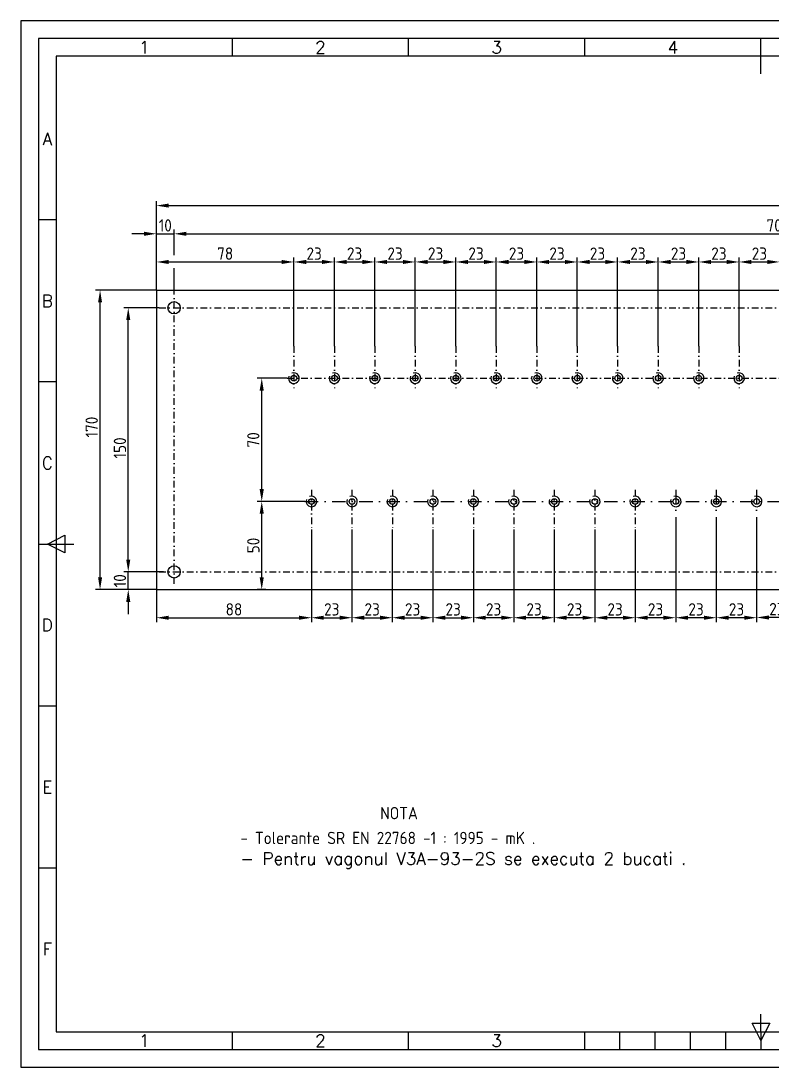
# Model space of a CAD drawing. Header units: millimetres. Extents: x 41 to 881, y 14 to 311.
# Drawn here: x 460.8 to 674, y 13.6 to 310.6 of the extents above; entities that cross this region are included whole.
import ezdxf
from ezdxf.enums import TextEntityAlignment as Align

# ---------------------------------------------------------------- set-up
doc = ezdxf.new("R2010")
doc.units = ezdxf.units.MM
doc.linetypes.add('DASHDOT', pattern=[25.4, 12.7, -6.35, 0, -6.35])
doc.linetypes.add('DASHDOT2', pattern=[12.7, 6.35, -3.175, 0, -3.175])
doc.layers.add('COTE', color=1, linetype='DASHDOT2')
doc.layers.add('LIN_SUB', color=7, linetype='Continuous')
doc.styles.add('ISO', font='SIMPLEX.shx')
doc.styles.add('ISOCP', font='SIMPLEX.SHX')
doc.styles.add('ISOCPR', font='isocp.shx')
doc.dimstyles.new('ISO-25', dxfattribs={"dimtxt": 2.5, "dimasz": 2.5, "dimexe": 1.25, "dimexo": 0.625, "dimtad": 1, "dimtxsty": 'Standard', "dimcen": 2.5, "dimadec": 0, "dimazin": 0, "dimtfac": 1, "dimtmove": 0, "dimatfit": 3, "dimfxl": 1, "dimarcsym": 0})

# ---------------------------------------------------------------- blocks, each defined once
blk = doc.blocks.new('a3')
at = {"color": 70}
for p, q in [((-360, 287), (-360, 292)), ((-310, 287), (-310, 292)), ((-260, 287), (-260, 292)), ((-210, 282), (-210, 292)), ((-410, 240.5), (-415, 240.5)), ((-410, 194.5), (-415, 194.5)), ((-415, 148.5), (-405, 148.5)), ((-412.5, 148.5), (-407.5, 151)), ((-407.5, 146), (-412.5, 148.5)), ((-407.5, 151), (-407.5, 146)), ((-410, 102.5), (-415, 102.5)), ((-410, 56.5), (-415, 56.5)), ((-210, 10), (-210, 15)), ((-212.5, 12.5), (-207.5, 12.5)), ((-210, 7.5), (-212.5, 12.5)), ((-207.5, 12.5), (-210, 7.5)), ((-360, 5), (-360, 10)), ((-310, 5), (-310, 10)), ((-260, 5), (-260, 10)), ((-250, 5), (-250, 10)), ((-240, 5), (-240, 10)), ((-230, 5), (-230, 10)), ((-220, 5), (-220, 10)), ((-210, 10), (-210, 5)), ((-260, 5), (-160, 5))]:
    blk.add_line(p, q, dxfattribs=at)
at = {"color": 240}
for points in [[(0, 297), (-420, 297), (-420, 0), (0, 0)], [(-5, 292), (-415, 292), (-415, 5), (-5, 5)]]:
    blk.add_lwpolyline(points, close=True, dxfattribs=at)
at = {"color": 70}
blk.add_lwpolyline([(-10, 287), (-410, 287), (-410, 10), (-10, 10)], close=True, dxfattribs=at)
at = {"color": 50}
for s, style, p in [('1', 'ISOCP', (-385, 289.5)), ('2', 'ISO', (-335, 289.5)), ('3', 'ISO', (-285, 289.5)), ('4', 'ISO', (-235, 289.5)), ('A', 'ISO', (-412.5, 263.5)), ('B', 'ISO', (-412.5, 217.5)), ('C', 'ISO', (-412.5, 171.5)), ('D', 'ISO', (-412.5, 125.5)), ('E', 'ISO', (-412.5, 79.5)), ('F', 'ISO', (-412.5, 33.5)), ('1', 'ISOCP', (-385, 7.5)), ('2', 'ISO', (-335, 7.5)), ('3', 'ISO', (-285, 7.5))]:
    blk.add_text(s, height=3.5, dxfattribs=dict(at, style=style)).set_placement(p, align=Align.MIDDLE)
blk = doc.blocks.new('*D71')
at = {"layer": 'COTE', "color": 1, "linetype": 'Continuous', "transparency": 16777216}
for p, q in [((543.3, 166.26), (543.3, 139.96)), ((554.79, 166.26), (554.79, 139.96)), ((546.8, 141.21), (551.29, 141.21))]:
    blk.add_line(p, q, dxfattribs=at)
for points in [[(546.8, 141.79), (546.8, 140.63), (543.3, 141.21)], [(551.29, 141.79), (551.29, 140.63), (554.79, 141.21)]]:
    blk.add_solid(points, dxfattribs=at)
at = {"layer": 'Defpoints', "color": 0, "linetype": 'Continuous', "transparency": 16777216}
for p in [(543.3, 166.26), (554.79, 166.26), (554.79, 141.21)]:
    blk.add_point(p, dxfattribs=at)
at = {"layer": 'COTE', "color": 1, "linetype": 'Continuous', "transparency": 16777216, "insert": (549.05, 143.58), "char_height": 3.5, "attachment_point": 5, "style": 'ISOCPR'}
blk.add_mtext('23', dxfattribs=at)
blk = doc.blocks.new('*D72')
at = {"layer": 'COTE', "color": 1, "linetype": 'Continuous', "transparency": 16777216}
for p, q in [((538.3, 218.3), (538.3, 243.46)), ((541.8, 242.21), (546.3, 242.21)), ((549.8, 218.3), (549.8, 243.46))]:
    blk.add_line(p, q, dxfattribs=at)
for points in [[(541.8, 242.79), (541.8, 241.63), (538.3, 242.21)], [(546.3, 242.79), (546.3, 241.63), (549.8, 242.21)]]:
    blk.add_solid(points, dxfattribs=at)
at = {"layer": 'Defpoints', "color": 0, "linetype": 'Continuous', "transparency": 16777216}
for p in [(549.8, 242.21), (538.3, 218.3), (549.8, 218.3)]:
    blk.add_point(p, dxfattribs=at)
at = {"layer": 'COTE', "color": 1, "linetype": 'Continuous', "transparency": 16777216, "insert": (544.05, 244.58), "char_height": 3.5, "attachment_point": 5, "style": 'ISOCPR'}
blk.add_mtext('23', dxfattribs=at)
blk = doc.blocks.new('*D73')
at = {"layer": 'COTE', "color": 1, "linetype": 'Continuous', "transparency": 16777216}
for p, q in [((499.3, 234.21), (499.3, 259.46)), ((859.3, 234.21), (859.3, 259.46)), ((502.8, 258.21), (855.8, 258.21))]:
    blk.add_line(p, q, dxfattribs=at)
for points in [[(502.8, 258.79), (502.8, 257.63), (499.3, 258.21)], [(855.8, 258.79), (855.8, 257.63), (859.3, 258.21)]]:
    blk.add_solid(points, dxfattribs=at)
at = {"layer": 'Defpoints', "color": 0, "linetype": 'Continuous', "transparency": 16777216}
for p in [(859.3, 258.21), (499.3, 234.21), (859.3, 234.21)]:
    blk.add_point(p, dxfattribs=at)
at = {"layer": 'COTE', "color": 1, "linetype": 'Continuous', "transparency": 16777216, "insert": (683.2, 260.58), "char_height": 3.5, "attachment_point": 5, "style": 'ISOCPR'}
blk.add_mtext('720', dxfattribs=at)
blk = doc.blocks.new('*D74')
at = {"layer": 'COTE', "color": 1, "linetype": 'Continuous', "transparency": 16777216}
for p, q in [((504.32, 244.12), (504.32, 251.46)), ((507.82, 250.21), (850.8, 250.21)), ((854.3, 233.23), (854.3, 251.46))]:
    blk.add_line(p, q, dxfattribs=at)
for points in [[(507.82, 250.79), (507.82, 249.63), (504.32, 250.21)], [(850.8, 250.79), (850.8, 249.63), (854.3, 250.21)]]:
    blk.add_solid(points, dxfattribs=at)
at = {"layer": 'Defpoints', "color": 0, "linetype": 'Continuous', "transparency": 16777216}
for p in [(854.3, 250.21), (504.32, 244.12), (854.3, 233.23)]:
    blk.add_point(p, dxfattribs=at)
at = {"layer": 'COTE', "color": 1, "linetype": 'Continuous', "transparency": 16777216, "insert": (675.66, 252.58), "char_height": 3.5, "attachment_point": 5, "style": 'ISOCPR'}
blk.add_mtext('700', dxfattribs=at)
blk = doc.blocks.new('*D75')
at = {"layer": 'COTE', "color": 1, "linetype": 'Continuous', "transparency": 16777216}
for p, q in [((536.44, 209.21), (527.93, 209.21)), ((529.18, 177.71), (529.18, 205.71)), ((541.42, 174.21), (527.93, 174.21))]:
    blk.add_line(p, q, dxfattribs=at)
for points in [[(528.59, 205.71), (529.76, 205.71), (529.18, 209.21)], [(528.59, 177.71), (529.76, 177.71), (529.18, 174.21)]]:
    blk.add_solid(points, dxfattribs=at)
at = {"layer": 'Defpoints', "color": 0, "linetype": 'Continuous', "transparency": 16777216}
for p in [(529.18, 209.21), (536.44, 209.21), (541.42, 174.21)]:
    blk.add_point(p, dxfattribs=at)
at = {"layer": 'COTE', "color": 1, "linetype": 'Continuous', "transparency": 16777216, "insert": (526.8, 191.71), "char_height": 3.5, "attachment_point": 5, "rotation": 90, "style": 'ISOCPR'}
blk.add_mtext('70', dxfattribs=at)
blk = doc.blocks.new('*D76')
at = {"layer": 'COTE', "color": 1, "linetype": 'Continuous', "transparency": 16777216}
for p, q in [((499.3, 234.21), (482.05, 234.21)), ((483.3, 152.71), (483.3, 230.71)), ((499.3, 149.21), (482.05, 149.21))]:
    blk.add_line(p, q, dxfattribs=at)
for points in [[(482.72, 230.71), (483.88, 230.71), (483.3, 234.21)], [(482.72, 152.71), (483.88, 152.71), (483.3, 149.21)]]:
    blk.add_solid(points, dxfattribs=at)
at = {"layer": 'Defpoints', "color": 0, "linetype": 'Continuous', "transparency": 16777216}
for p in [(483.3, 234.21), (499.3, 234.21), (499.3, 149.21)]:
    blk.add_point(p, dxfattribs=at)
at = {"layer": 'COTE', "color": 1, "linetype": 'Continuous', "transparency": 16777216, "insert": (480.93, 195.33), "char_height": 3.5, "attachment_point": 5, "rotation": 90, "style": 'ISOCPR'}
blk.add_mtext('170', dxfattribs=at)
blk = doc.blocks.new('*D77')
at = {"layer": 'COTE', "color": 1, "linetype": 'Continuous', "transparency": 16777216}
for p, q in [((500.1, 229.21), (490.05, 229.21)), ((491.3, 157.71), (491.3, 225.71)), ((500.07, 154.21), (490.05, 154.21))]:
    blk.add_line(p, q, dxfattribs=at)
for points in [[(490.72, 225.71), (491.88, 225.71), (491.3, 229.21)], [(490.72, 157.71), (491.88, 157.71), (491.3, 154.21)]]:
    blk.add_solid(points, dxfattribs=at)
at = {"layer": 'Defpoints', "color": 0, "linetype": 'Continuous', "transparency": 16777216}
for p in [(491.3, 229.21), (500.1, 229.21), (500.07, 154.21)]:
    blk.add_point(p, dxfattribs=at)
at = {"layer": 'COTE', "color": 1, "linetype": 'Continuous', "transparency": 16777216, "insert": (488.93, 189.41), "char_height": 3.5, "attachment_point": 5, "rotation": 90, "style": 'ISOCPR'}
blk.add_mtext('150', dxfattribs=at)
blk = doc.blocks.new('*D78')
at = {"layer": 'COTE', "color": 1, "linetype": 'Continuous', "transparency": 16777216}
for p, q in [((491.3, 157.71), (491.3, 161.21)), ((501.32, 154.21), (490.05, 154.21)), ((491.3, 149.21), (491.3, 154.21)), ((499.3, 149.21), (490.05, 149.21)), ((491.3, 145.71), (491.3, 142.21))]:
    blk.add_line(p, q, dxfattribs=at)
for points in [[(490.72, 157.71), (491.88, 157.71), (491.3, 154.21)], [(490.72, 145.71), (491.88, 145.71), (491.3, 149.21)]]:
    blk.add_solid(points, dxfattribs=at)
at = {"layer": 'Defpoints', "color": 0, "linetype": 'Continuous', "transparency": 16777216}
for p in [(491.3, 154.21), (501.32, 154.21), (499.3, 149.21)]:
    blk.add_point(p, dxfattribs=at)
at = {"layer": 'COTE', "color": 1, "linetype": 'Continuous', "transparency": 16777216, "insert": (488.93, 151.71), "char_height": 3.5, "attachment_point": 5, "rotation": 90, "style": 'ISOCPR'}
blk.add_mtext('10', dxfattribs=at)
blk = doc.blocks.new('*D79')
at = {"layer": 'COTE', "color": 1, "linetype": 'Continuous', "transparency": 16777216}
for p, q in [((541.42, 174.21), (527.93, 174.21)), ((529.18, 152.71), (529.18, 170.71)), ((530.35, 149.21), (527.93, 149.21))]:
    blk.add_line(p, q, dxfattribs=at)
for points in [[(528.59, 170.71), (529.76, 170.71), (529.18, 174.21)], [(528.59, 152.71), (529.76, 152.71), (529.18, 149.21)]]:
    blk.add_solid(points, dxfattribs=at)
at = {"layer": 'Defpoints', "color": 0, "linetype": 'Continuous', "transparency": 16777216}
for p in [(529.18, 174.21), (541.42, 174.21), (530.35, 149.21)]:
    blk.add_point(p, dxfattribs=at)
at = {"layer": 'COTE', "color": 1, "linetype": 'Continuous', "transparency": 16777216, "insert": (526.8, 161.71), "char_height": 3.5, "attachment_point": 5, "rotation": 90, "style": 'ISOCPR'}
blk.add_mtext('50', dxfattribs=at)
blk = doc.blocks.new('*D80')
at = {"layer": 'COTE', "color": 1, "linetype": 'Continuous', "transparency": 16777216}
for p, q in [((543.3, 166.26), (543.3, 139.96)), ((499.3, 149.21), (499.3, 139.96)), ((502.8, 141.21), (539.8, 141.21))]:
    blk.add_line(p, q, dxfattribs=at)
for points in [[(502.8, 141.79), (502.8, 140.63), (499.3, 141.21)], [(539.8, 141.79), (539.8, 140.63), (543.3, 141.21)]]:
    blk.add_solid(points, dxfattribs=at)
at = {"layer": 'Defpoints', "color": 0, "linetype": 'Continuous', "transparency": 16777216}
for p in [(543.3, 166.26), (499.3, 149.21), (543.3, 141.21)]:
    blk.add_point(p, dxfattribs=at)
at = {"layer": 'COTE', "color": 1, "linetype": 'Continuous', "transparency": 16777216, "insert": (521.3, 143.58), "char_height": 3.5, "attachment_point": 5, "style": 'ISOCPR'}
blk.add_mtext('88', dxfattribs=at)
blk = doc.blocks.new('*D81')
at = {"layer": 'COTE', "color": 1, "linetype": 'Continuous', "transparency": 16777216}
for p, q in [((495.8, 250.21), (492.3, 250.21)), ((499.3, 234.21), (499.3, 251.46)), ((499.3, 250.21), (504.32, 250.21)), ((504.32, 244.12), (504.32, 251.46)), ((507.82, 250.21), (511.32, 250.21))]:
    blk.add_line(p, q, dxfattribs=at)
for points in [[(495.8, 250.79), (495.8, 249.63), (499.3, 250.21)], [(507.82, 250.79), (507.82, 249.63), (504.32, 250.21)]]:
    blk.add_solid(points, dxfattribs=at)
at = {"layer": 'Defpoints', "color": 0, "linetype": 'Continuous', "transparency": 16777216}
for p in [(504.32, 250.21), (504.32, 244.12), (499.3, 234.21)]:
    blk.add_point(p, dxfattribs=at)
at = {"layer": 'COTE', "color": 1, "linetype": 'Continuous', "transparency": 16777216, "insert": (501.81, 252.58), "char_height": 3.5, "attachment_point": 5, "style": 'ISOCPR'}
blk.add_mtext('10', dxfattribs=at)
blk = doc.blocks.new('*D82')
at = {"layer": 'COTE', "color": 1, "linetype": 'Continuous', "transparency": 16777216}
for p, q in [((499.3, 234.21), (499.3, 243.46)), ((502.8, 242.21), (534.8, 242.21)), ((538.3, 218.3), (538.3, 243.46))]:
    blk.add_line(p, q, dxfattribs=at)
for points in [[(502.8, 242.79), (502.8, 241.63), (499.3, 242.21)], [(534.8, 242.79), (534.8, 241.63), (538.3, 242.21)]]:
    blk.add_solid(points, dxfattribs=at)
at = {"layer": 'Defpoints', "color": 0, "linetype": 'Continuous', "transparency": 16777216}
for p in [(538.3, 242.21), (499.3, 234.21), (538.3, 218.3)]:
    blk.add_point(p, dxfattribs=at)
at = {"layer": 'COTE', "color": 1, "linetype": 'Continuous', "transparency": 16777216, "insert": (518.8, 244.58), "char_height": 3.5, "attachment_point": 5, "style": 'ISOCPR'}
blk.add_mtext('78', dxfattribs=at)
blk = doc.blocks.new('*D85')
at = {"layer": 'COTE', "color": 1, "linetype": 'Continuous', "transparency": 16777216}
for p, q in [((646.67, 166.26), (646.67, 139.96)), ((658.17, 166.26), (658.17, 139.96)), ((654.67, 141.21), (650.17, 141.21))]:
    blk.add_line(p, q, dxfattribs=at)
for points in [[(650.17, 141.79), (650.17, 140.63), (646.67, 141.21)], [(654.67, 141.79), (654.67, 140.63), (658.17, 141.21)]]:
    blk.add_solid(points, dxfattribs=at)
at = {"layer": 'Defpoints', "color": 0, "linetype": 'Continuous', "transparency": 16777216}
for p in [(646.67, 166.26), (658.17, 166.26), (646.67, 141.21)]:
    blk.add_point(p, dxfattribs=at)
at = {"layer": 'COTE', "color": 1, "linetype": 'Continuous', "transparency": 16777216, "insert": (652.42, 143.58), "char_height": 3.5, "attachment_point": 5, "style": 'ISOCPR'}
blk.add_mtext('23', dxfattribs=at)
blk = doc.blocks.new('*D86')
at = {"layer": 'COTE', "color": 1, "linetype": 'Continuous', "transparency": 16777216}
for p, q in [((641.68, 218.3), (641.68, 243.46)), ((645.18, 242.21), (649.69, 242.21)), ((653.19, 218.3), (653.19, 243.46))]:
    blk.add_line(p, q, dxfattribs=at)
for points in [[(645.18, 242.79), (645.18, 241.63), (641.68, 242.21)], [(649.69, 242.79), (649.69, 241.63), (653.19, 242.21)]]:
    blk.add_solid(points, dxfattribs=at)
at = {"layer": 'Defpoints', "color": 0, "linetype": 'Continuous', "transparency": 16777216}
for p in [(653.19, 242.21), (641.68, 218.3), (653.19, 218.3)]:
    blk.add_point(p, dxfattribs=at)
at = {"layer": 'COTE', "color": 1, "linetype": 'Continuous', "transparency": 16777216, "insert": (647.44, 244.58), "char_height": 3.5, "attachment_point": 5, "style": 'ISOCPR'}
blk.add_mtext('23', dxfattribs=at)
blk = doc.blocks.new('*D87')
at = {"layer": 'COTE', "color": 1, "linetype": 'Continuous', "transparency": 16777216}
for p, q in [((589.25, 166.26), (589.25, 139.96)), ((600.7, 166.26), (600.7, 139.96)), ((597.2, 141.21), (592.75, 141.21))]:
    blk.add_line(p, q, dxfattribs=at)
for points in [[(592.75, 141.79), (592.75, 140.63), (589.25, 141.21)], [(597.2, 141.79), (597.2, 140.63), (600.7, 141.21)]]:
    blk.add_solid(points, dxfattribs=at)
at = {"layer": 'Defpoints', "color": 0, "linetype": 'Continuous', "transparency": 16777216}
for p in [(589.25, 166.26), (600.7, 166.26), (589.25, 141.21)]:
    blk.add_point(p, dxfattribs=at)
at = {"layer": 'COTE', "color": 1, "linetype": 'Continuous', "transparency": 16777216, "insert": (594.98, 143.58), "char_height": 3.5, "attachment_point": 5, "style": 'ISOCPR'}
blk.add_mtext('23', dxfattribs=at)
blk = doc.blocks.new('*D88')
at = {"layer": 'COTE', "color": 1, "linetype": 'Continuous', "transparency": 16777216}
for p, q in [((577.75, 166.26), (577.75, 139.96)), ((589.25, 166.26), (589.25, 139.96)), ((581.25, 141.21), (585.75, 141.21))]:
    blk.add_line(p, q, dxfattribs=at)
for points in [[(581.25, 141.79), (581.25, 140.63), (577.75, 141.21)], [(585.75, 141.79), (585.75, 140.63), (589.25, 141.21)]]:
    blk.add_solid(points, dxfattribs=at)
at = {"layer": 'Defpoints', "color": 0, "linetype": 'Continuous', "transparency": 16777216}
for p in [(577.75, 166.26), (589.25, 166.26), (589.25, 141.21)]:
    blk.add_point(p, dxfattribs=at)
at = {"layer": 'COTE', "color": 1, "linetype": 'Continuous', "transparency": 16777216, "insert": (583.5, 143.58), "char_height": 3.5, "attachment_point": 5, "style": 'ISOCPR'}
blk.add_mtext('23', dxfattribs=at)
blk = doc.blocks.new('*D89')
at = {"layer": 'COTE', "color": 1, "linetype": 'Continuous', "transparency": 16777216}
for p, q in [((566.24, 166.26), (566.24, 139.96)), ((577.75, 166.26), (577.75, 139.96)), ((569.74, 141.21), (574.25, 141.21))]:
    blk.add_line(p, q, dxfattribs=at)
for points in [[(569.74, 141.79), (569.74, 140.63), (566.24, 141.21)], [(574.25, 141.79), (574.25, 140.63), (577.75, 141.21)]]:
    blk.add_solid(points, dxfattribs=at)
at = {"layer": 'Defpoints', "color": 0, "linetype": 'Continuous', "transparency": 16777216}
for p in [(566.24, 166.26), (577.75, 166.26), (577.75, 141.21)]:
    blk.add_point(p, dxfattribs=at)
at = {"layer": 'COTE', "color": 1, "linetype": 'Continuous', "transparency": 16777216, "insert": (572, 143.58), "char_height": 3.5, "attachment_point": 5, "style": 'ISOCPR'}
blk.add_mtext('23', dxfattribs=at)
blk = doc.blocks.new('*D90')
at = {"layer": 'COTE', "color": 1, "linetype": 'Continuous', "transparency": 16777216}
for p, q in [((554.79, 166.26), (554.79, 139.96)), ((566.24, 166.26), (566.24, 139.96)), ((558.29, 141.21), (562.74, 141.21))]:
    blk.add_line(p, q, dxfattribs=at)
for points in [[(558.29, 141.79), (558.29, 140.63), (554.79, 141.21)], [(562.74, 141.79), (562.74, 140.63), (566.24, 141.21)]]:
    blk.add_solid(points, dxfattribs=at)
at = {"layer": 'Defpoints', "color": 0, "linetype": 'Continuous', "transparency": 16777216}
for p in [(554.79, 166.26), (566.24, 166.26), (566.24, 141.21)]:
    blk.add_point(p, dxfattribs=at)
at = {"layer": 'COTE', "color": 1, "linetype": 'Continuous', "transparency": 16777216, "insert": (560.52, 143.58), "char_height": 3.5, "attachment_point": 5, "style": 'ISOCPR'}
blk.add_mtext('23', dxfattribs=at)
blk = doc.blocks.new('*D91')
at = {"layer": 'COTE', "color": 1, "linetype": 'Continuous', "transparency": 16777216}
for p, q in [((635.17, 166.26), (635.17, 139.96)), ((646.67, 166.26), (646.67, 139.96)), ((643.17, 141.21), (638.67, 141.21))]:
    blk.add_line(p, q, dxfattribs=at)
for points in [[(638.67, 141.79), (638.67, 140.63), (635.17, 141.21)], [(643.17, 141.79), (643.17, 140.63), (646.67, 141.21)]]:
    blk.add_solid(points, dxfattribs=at)
at = {"layer": 'Defpoints', "color": 0, "linetype": 'Continuous', "transparency": 16777216}
for p in [(635.17, 166.26), (646.67, 166.26), (635.17, 141.21)]:
    blk.add_point(p, dxfattribs=at)
at = {"layer": 'COTE', "color": 1, "linetype": 'Continuous', "transparency": 16777216, "insert": (640.92, 143.58), "char_height": 3.5, "attachment_point": 5, "style": 'ISOCPR'}
blk.add_mtext('23', dxfattribs=at)
blk = doc.blocks.new('*D92')
at = {"layer": 'COTE', "color": 1, "linetype": 'Continuous', "transparency": 16777216}
for p, q in [((623.71, 166.26), (623.71, 139.96)), ((635.17, 166.26), (635.17, 139.96)), ((631.67, 141.21), (627.21, 141.21))]:
    blk.add_line(p, q, dxfattribs=at)
for points in [[(627.21, 141.79), (627.21, 140.63), (623.71, 141.21)], [(631.67, 141.79), (631.67, 140.63), (635.17, 141.21)]]:
    blk.add_solid(points, dxfattribs=at)
at = {"layer": 'Defpoints', "color": 0, "linetype": 'Continuous', "transparency": 16777216}
for p in [(623.71, 166.26), (635.17, 166.26), (623.71, 141.21)]:
    blk.add_point(p, dxfattribs=at)
at = {"layer": 'COTE', "color": 1, "linetype": 'Continuous', "transparency": 16777216, "insert": (629.44, 143.58), "char_height": 3.5, "attachment_point": 5, "style": 'ISOCPR'}
blk.add_mtext('23', dxfattribs=at)
blk = doc.blocks.new('*D93')
at = {"layer": 'COTE', "color": 1, "linetype": 'Continuous', "transparency": 16777216}
for p, q in [((612.21, 166.26), (612.21, 139.96)), ((623.71, 166.26), (623.71, 139.96)), ((620.21, 141.21), (615.71, 141.21))]:
    blk.add_line(p, q, dxfattribs=at)
for points in [[(615.71, 141.79), (615.71, 140.63), (612.21, 141.21)], [(620.21, 141.79), (620.21, 140.63), (623.71, 141.21)]]:
    blk.add_solid(points, dxfattribs=at)
at = {"layer": 'Defpoints', "color": 0, "linetype": 'Continuous', "transparency": 16777216}
for p in [(612.21, 166.26), (623.71, 166.26), (612.21, 141.21)]:
    blk.add_point(p, dxfattribs=at)
at = {"layer": 'COTE', "color": 1, "linetype": 'Continuous', "transparency": 16777216, "insert": (617.96, 143.58), "char_height": 3.5, "attachment_point": 5, "style": 'ISOCPR'}
blk.add_mtext('23', dxfattribs=at)
blk = doc.blocks.new('*D94')
at = {"layer": 'COTE', "color": 1, "linetype": 'Continuous', "transparency": 16777216}
for p, q in [((600.7, 166.26), (600.7, 139.96)), ((612.21, 166.26), (612.21, 139.96)), ((608.71, 141.21), (604.2, 141.21))]:
    blk.add_line(p, q, dxfattribs=at)
for points in [[(604.2, 141.79), (604.2, 140.63), (600.7, 141.21)], [(608.71, 141.79), (608.71, 140.63), (612.21, 141.21)]]:
    blk.add_solid(points, dxfattribs=at)
at = {"layer": 'Defpoints', "color": 0, "linetype": 'Continuous', "transparency": 16777216}
for p in [(600.7, 166.26), (612.21, 166.26), (600.7, 141.21)]:
    blk.add_point(p, dxfattribs=at)
at = {"layer": 'COTE', "color": 1, "linetype": 'Continuous', "transparency": 16777216, "insert": (606.46, 143.58), "char_height": 3.5, "attachment_point": 5, "style": 'ISOCPR'}
blk.add_mtext('23', dxfattribs=at)
blk = doc.blocks.new('*D95')
at = {"layer": 'COTE', "color": 1, "linetype": 'Continuous', "transparency": 16777216}
for p, q in [((595.72, 218.3), (595.72, 243.46)), ((599.22, 242.21), (603.72, 242.21)), ((607.22, 218.3), (607.22, 243.46))]:
    blk.add_line(p, q, dxfattribs=at)
for points in [[(599.22, 242.79), (599.22, 241.63), (595.72, 242.21)], [(603.72, 242.79), (603.72, 241.63), (607.22, 242.21)]]:
    blk.add_solid(points, dxfattribs=at)
at = {"layer": 'Defpoints', "color": 0, "linetype": 'Continuous', "transparency": 16777216}
for p in [(607.22, 242.21), (595.72, 218.3), (607.22, 218.3)]:
    blk.add_point(p, dxfattribs=at)
at = {"layer": 'COTE', "color": 1, "linetype": 'Continuous', "transparency": 16777216, "insert": (601.47, 244.58), "char_height": 3.5, "attachment_point": 5, "style": 'ISOCPR'}
blk.add_mtext('23', dxfattribs=at)
blk = doc.blocks.new('*D96')
at = {"layer": 'COTE', "color": 1, "linetype": 'Continuous', "transparency": 16777216}
for p, q in [((584.26, 218.3), (584.26, 243.46)), ((587.76, 242.21), (592.22, 242.21)), ((595.72, 218.3), (595.72, 243.46))]:
    blk.add_line(p, q, dxfattribs=at)
for points in [[(587.76, 242.79), (587.76, 241.63), (584.26, 242.21)], [(592.22, 242.79), (592.22, 241.63), (595.72, 242.21)]]:
    blk.add_solid(points, dxfattribs=at)
at = {"layer": 'Defpoints', "color": 0, "linetype": 'Continuous', "transparency": 16777216}
for p in [(595.72, 242.21), (584.26, 218.3), (595.72, 218.3)]:
    blk.add_point(p, dxfattribs=at)
at = {"layer": 'COTE', "color": 1, "linetype": 'Continuous', "transparency": 16777216, "insert": (589.99, 244.58), "char_height": 3.5, "attachment_point": 5, "style": 'ISOCPR'}
blk.add_mtext('23', dxfattribs=at)
blk = doc.blocks.new('*D97')
at = {"layer": 'COTE', "color": 1, "linetype": 'Continuous', "transparency": 16777216}
for p, q in [((572.76, 218.3), (572.76, 243.46)), ((576.26, 242.21), (580.76, 242.21)), ((584.26, 218.3), (584.26, 243.46))]:
    blk.add_line(p, q, dxfattribs=at)
for points in [[(576.26, 242.79), (576.26, 241.63), (572.76, 242.21)], [(580.76, 242.79), (580.76, 241.63), (584.26, 242.21)]]:
    blk.add_solid(points, dxfattribs=at)
at = {"layer": 'Defpoints', "color": 0, "linetype": 'Continuous', "transparency": 16777216}
for p in [(584.26, 242.21), (572.76, 218.3), (584.26, 218.3)]:
    blk.add_point(p, dxfattribs=at)
at = {"layer": 'COTE', "color": 1, "linetype": 'Continuous', "transparency": 16777216, "insert": (578.51, 244.58), "char_height": 3.5, "attachment_point": 5, "style": 'ISOCPR'}
blk.add_mtext('23', dxfattribs=at)
blk = doc.blocks.new('*D98')
at = {"layer": 'COTE', "color": 1, "linetype": 'Continuous', "transparency": 16777216}
for p, q in [((561.26, 218.3), (561.26, 243.46)), ((564.76, 242.21), (569.26, 242.21)), ((572.76, 218.3), (572.76, 243.46))]:
    blk.add_line(p, q, dxfattribs=at)
for points in [[(564.76, 242.79), (564.76, 241.63), (561.26, 242.21)], [(569.26, 242.79), (569.26, 241.63), (572.76, 242.21)]]:
    blk.add_solid(points, dxfattribs=at)
at = {"layer": 'Defpoints', "color": 0, "linetype": 'Continuous', "transparency": 16777216}
for p in [(572.76, 242.21), (561.26, 218.3), (572.76, 218.3)]:
    blk.add_point(p, dxfattribs=at)
at = {"layer": 'COTE', "color": 1, "linetype": 'Continuous', "transparency": 16777216, "insert": (567.01, 244.58), "char_height": 3.5, "attachment_point": 5, "style": 'ISOCPR'}
blk.add_mtext('23', dxfattribs=at)
blk = doc.blocks.new('*D99')
at = {"layer": 'COTE', "color": 1, "linetype": 'Continuous', "transparency": 16777216}
for p, q in [((549.8, 218.3), (549.8, 243.46)), ((553.3, 242.21), (557.76, 242.21)), ((561.26, 218.3), (561.26, 243.46))]:
    blk.add_line(p, q, dxfattribs=at)
for points in [[(553.3, 242.79), (553.3, 241.63), (549.8, 242.21)], [(557.76, 242.79), (557.76, 241.63), (561.26, 242.21)]]:
    blk.add_solid(points, dxfattribs=at)
at = {"layer": 'Defpoints', "color": 0, "linetype": 'Continuous', "transparency": 16777216}
for p in [(561.26, 242.21), (549.8, 218.3), (561.26, 218.3)]:
    blk.add_point(p, dxfattribs=at)
at = {"layer": 'COTE', "color": 1, "linetype": 'Continuous', "transparency": 16777216, "insert": (555.53, 244.58), "char_height": 3.5, "attachment_point": 5, "style": 'ISOCPR'}
blk.add_mtext('23', dxfattribs=at)
blk = doc.blocks.new('*D100')
at = {"layer": 'COTE', "color": 1, "linetype": 'Continuous', "transparency": 16777216}
for p, q in [((630.18, 218.3), (630.18, 243.46)), ((633.68, 242.21), (638.18, 242.21)), ((641.68, 218.3), (641.68, 243.46))]:
    blk.add_line(p, q, dxfattribs=at)
for points in [[(633.68, 242.79), (633.68, 241.63), (630.18, 242.21)], [(638.18, 242.79), (638.18, 241.63), (641.68, 242.21)]]:
    blk.add_solid(points, dxfattribs=at)
at = {"layer": 'Defpoints', "color": 0, "linetype": 'Continuous', "transparency": 16777216}
for p in [(641.68, 242.21), (630.18, 218.3), (641.68, 218.3)]:
    blk.add_point(p, dxfattribs=at)
at = {"layer": 'COTE', "color": 1, "linetype": 'Continuous', "transparency": 16777216, "insert": (635.93, 244.58), "char_height": 3.5, "attachment_point": 5, "style": 'ISOCPR'}
blk.add_mtext('23', dxfattribs=at)
blk = doc.blocks.new('*D101')
at = {"layer": 'COTE', "color": 1, "linetype": 'Continuous', "transparency": 16777216}
for p, q in [((618.72, 218.3), (618.72, 243.46)), ((622.22, 242.21), (626.68, 242.21)), ((630.18, 218.3), (630.18, 243.46))]:
    blk.add_line(p, q, dxfattribs=at)
for points in [[(622.22, 242.79), (622.22, 241.63), (618.72, 242.21)], [(626.68, 242.79), (626.68, 241.63), (630.18, 242.21)]]:
    blk.add_solid(points, dxfattribs=at)
at = {"layer": 'Defpoints', "color": 0, "linetype": 'Continuous', "transparency": 16777216}
for p in [(630.18, 242.21), (618.72, 218.3), (630.18, 218.3)]:
    blk.add_point(p, dxfattribs=at)
at = {"layer": 'COTE', "color": 1, "linetype": 'Continuous', "transparency": 16777216, "insert": (624.45, 244.58), "char_height": 3.5, "attachment_point": 5, "style": 'ISOCPR'}
blk.add_mtext('23', dxfattribs=at)
blk = doc.blocks.new('*D102')
at = {"layer": 'COTE', "color": 1, "linetype": 'Continuous', "transparency": 16777216}
for p, q in [((607.22, 218.3), (607.22, 243.46)), ((610.72, 242.21), (615.22, 242.21)), ((618.72, 218.3), (618.72, 243.46))]:
    blk.add_line(p, q, dxfattribs=at)
for points in [[(610.72, 242.79), (610.72, 241.63), (607.22, 242.21)], [(615.22, 242.79), (615.22, 241.63), (618.72, 242.21)]]:
    blk.add_solid(points, dxfattribs=at)
at = {"layer": 'Defpoints', "color": 0, "linetype": 'Continuous', "transparency": 16777216}
for p in [(618.72, 242.21), (607.22, 218.3), (618.72, 218.3)]:
    blk.add_point(p, dxfattribs=at)
at = {"layer": 'COTE', "color": 1, "linetype": 'Continuous', "transparency": 16777216, "insert": (612.97, 244.58), "char_height": 3.5, "attachment_point": 5, "style": 'ISOCPR'}
blk.add_mtext('23', dxfattribs=at)
blk = doc.blocks.new('*D106')
at = {"layer": 'COTE', "color": 1, "linetype": 'Continuous', "transparency": 16777216}
for p, q in [((669.63, 166.26), (669.63, 140.02)), ((681.14, 166.26), (681.14, 140.02)), ((677.64, 141.27), (673.13, 141.27))]:
    blk.add_line(p, q, dxfattribs=at)
for points in [[(673.13, 141.86), (673.13, 140.69), (669.63, 141.27)], [(677.64, 141.86), (677.64, 140.69), (681.14, 141.27)]]:
    blk.add_solid(points, dxfattribs=at)
at = {"layer": 'Defpoints', "color": 0, "linetype": 'Continuous', "transparency": 16777216}
for p in [(669.63, 166.26), (681.14, 166.26), (669.63, 141.27)]:
    blk.add_point(p, dxfattribs=at)
at = {"layer": 'COTE', "color": 1, "linetype": 'Continuous', "transparency": 16777216, "insert": (675.38, 143.65), "char_height": 3.5, "attachment_point": 5, "style": 'ISOCPR'}
blk.add_mtext('23', dxfattribs=at)
blk = doc.blocks.new('*D107')
at = {"layer": 'COTE', "color": 1, "linetype": 'Continuous', "transparency": 16777216}
for p, q in [((658.17, 166.26), (658.17, 139.96)), ((669.63, 166.26), (669.63, 139.96)), ((666.13, 141.21), (661.67, 141.21))]:
    blk.add_line(p, q, dxfattribs=at)
for points in [[(661.67, 141.79), (661.67, 140.63), (658.17, 141.21)], [(666.13, 141.79), (666.13, 140.63), (669.63, 141.21)]]:
    blk.add_solid(points, dxfattribs=at)
at = {"layer": 'Defpoints', "color": 0, "linetype": 'Continuous', "transparency": 16777216}
for p in [(658.17, 166.26), (669.63, 166.26), (658.17, 141.21)]:
    blk.add_point(p, dxfattribs=at)
at = {"layer": 'COTE', "color": 1, "linetype": 'Continuous', "transparency": 16777216, "insert": (663.9, 143.58), "char_height": 3.5, "attachment_point": 5, "style": 'ISOCPR'}
blk.add_mtext('23', dxfattribs=at)
blk = doc.blocks.new('*D114')
at = {"layer": 'COTE', "color": 1, "linetype": 'Continuous', "transparency": 16777216}
for p, q in [((664.64, 218.3), (664.64, 243.46)), ((668.14, 242.21), (672.66, 242.21)), ((676.16, 218.3), (676.16, 243.46))]:
    blk.add_line(p, q, dxfattribs=at)
for points in [[(668.14, 242.79), (668.14, 241.63), (664.64, 242.21)], [(672.66, 242.79), (672.66, 241.63), (676.16, 242.21)]]:
    blk.add_solid(points, dxfattribs=at)
at = {"layer": 'Defpoints', "color": 0, "linetype": 'Continuous', "transparency": 16777216}
for p in [(676.16, 242.21), (664.64, 218.3), (676.16, 218.3)]:
    blk.add_point(p, dxfattribs=at)
at = {"layer": 'COTE', "color": 1, "linetype": 'Continuous', "transparency": 16777216, "insert": (670.4, 244.58), "char_height": 3.5, "attachment_point": 5, "style": 'ISOCPR'}
blk.add_mtext('23', dxfattribs=at)
blk = doc.blocks.new('*D115')
at = {"layer": 'COTE', "color": 1, "linetype": 'Continuous', "transparency": 16777216}
for p, q in [((653.19, 218.3), (653.19, 243.46)), ((656.69, 242.21), (661.14, 242.21)), ((664.64, 218.3), (664.64, 243.46))]:
    blk.add_line(p, q, dxfattribs=at)
for points in [[(656.69, 242.79), (656.69, 241.63), (653.19, 242.21)], [(661.14, 242.79), (661.14, 241.63), (664.64, 242.21)]]:
    blk.add_solid(points, dxfattribs=at)
at = {"layer": 'Defpoints', "color": 0, "linetype": 'Continuous', "transparency": 16777216}
for p in [(664.64, 242.21), (653.19, 218.3), (664.64, 218.3)]:
    blk.add_point(p, dxfattribs=at)
at = {"layer": 'COTE', "color": 1, "linetype": 'Continuous', "transparency": 16777216, "insert": (658.91, 244.58), "char_height": 3.5, "attachment_point": 5, "style": 'ISOCPR'}
blk.add_mtext('23', dxfattribs=at)

msp = doc.modelspace()

# ---------------------------------------------------------------- linework, layer by layer
at = {"color": 7}
for p, q in [((499.3015, 234.2088), (850.0488, 234.2088)), ((499.3015, 234.2088), (499.3015, 149.2088)), ((499.3015, 149.2088), (859.3015, 149.2088))]:
    msp.add_line(p, q, dxfattribs=at)
at = {"color": 1, "linetype": 'DASHDOT', "ltscale": 0.15}
for p, q in [((504.32, 150.8212), (504.32, 233.5217)), ((500.0958, 229.2088), (857.9777, 229.2088)), ((538.3015, 218.3024), (538.3015, 206.4215)), ((549.8025, 218.3024), (549.8025, 206.4215)), ((561.2565, 218.3024), (561.2565, 206.4215)), ((572.7627, 218.3024), (572.7627, 206.4215)), ((584.2637, 218.3024), (584.2637, 206.4215)), ((595.7219, 218.3024), (595.7219, 206.4215)), ((607.2238, 218.3024), (607.2238, 206.4215)), ((618.7248, 218.3024), (618.7248, 206.4215)), ((630.1788, 218.3024), (630.1788, 206.4215)), ((641.685, 218.3024), (641.685, 206.4215)), ((653.186, 218.3024), (653.186, 206.4215)), ((664.6431, 218.3024), (664.6431, 206.4215)), ((536.4352, 209.2088), (817.2178, 209.2088)), ((543.3015, 177.5039), (543.3015, 166.2583)), ((554.7891, 177.5039), (554.7891, 166.2583)), ((566.243, 177.5039), (566.243, 166.2583)), ((577.7492, 177.5039), (577.7492, 166.2583)), ((589.2464, 177.5039), (589.2464, 166.2583)), ((600.7041, 177.5039), (600.7041, 166.2583)), ((612.2103, 177.5039), (612.2103, 166.2583)), ((623.7076, 177.5039), (623.7076, 166.2583)), ((635.1653, 177.5039), (635.1653, 166.2583)), ((500.0729, 154.2088), (857.5628, 154.2088))]:
    msp.add_line(p, q, dxfattribs=at)
at = {"color": 1, "linetype": 'DASHDOT', "ltscale": 0.3}
for p, q in [((646.6715, 177.5039), (646.6715, 166.2583)), ((658.1725, 177.5039), (658.1725, 166.2583)), ((669.6264, 177.5039), (669.6264, 166.2583)), ((541.4217, 174.2088), (822.2044, 174.2088))]:
    msp.add_line(p, q, dxfattribs=at)
at = {"color": 7}
for centre in [(504.3015, 229.2088), (504.32, 154.2113)]:
    msp.add_circle(centre, 1.75, dxfattribs=at)
at = {"layer": 'COTE', "color": 1, "linetype": 'Continuous'}
for p, q in [((499.3015, 234.2088), (499.3015, 243.4588)), ((504.32, 233.5217), (504.32, 240.4218))]:
    msp.add_line(p, q, dxfattribs=at)
at = {"layer": 'COTE', "color": 2, "linetype": 'Continuous'}
for centre in [(538.3015, 209.2088), (549.8025, 209.2088), (561.2565, 209.2088), (572.7627, 209.2088), (584.2637, 209.2088), (595.7219, 209.2088), (607.2238, 209.2088), (618.7248, 209.2088), (630.1788, 209.2088), (641.685, 209.2088), (653.186, 209.2088), (664.6431, 209.2088), (543.3015, 174.2088), (554.7891, 174.2088), (566.243, 174.2088), (577.7492, 174.2088), (589.2464, 174.2088), (600.7041, 174.2088), (612.2103, 174.2088), (623.7076, 174.2088), (635.1653, 174.2088), (646.6715, 174.2088), (658.1725, 174.2088), (669.6264, 174.2088)]:
    msp.add_circle(centre, 0.8, dxfattribs=at)
at = {"layer": 'COTE', "color": 20, "linetype": 'Continuous'}
for centre in [(538.3015, 209.2088), (549.8025, 209.2088), (561.2565, 209.2088), (572.7627, 209.2088), (584.2637, 209.2088), (595.7219, 209.2088), (607.2238, 209.2088), (618.7248, 209.2088), (630.1788, 209.2088), (641.685, 209.2088), (653.186, 209.2088), (664.6431, 209.2088), (543.3015, 174.2088), (554.7891, 174.2088), (566.243, 174.2088), (577.7492, 174.2088), (589.2464, 174.2088), (600.7041, 174.2088), (612.2103, 174.2088), (623.7076, 174.2088), (635.1653, 174.2088), (646.6715, 174.2088), (658.1725, 174.2088), (669.6264, 174.2088)]:
    msp.add_arc(centre, 1.5, 158.013086, 112.414031, dxfattribs=at)

# ---------------------------------------------------------------- block references
msp.add_blockref('a3', (880.846, 13.6415))

# ---------------------------------------------------------------- texts
at = {"color": 2, "style": 'ISOCPR'}
msp.add_text('- Tolerante SR EN 22768 -1 : 1995 - mK .', height=3.5, dxfattribs=at).set_placement((523.1166, 76.9366))
at = {"layer": 'COTE', "color": 6, "style": 'ISOCPR'}
msp.add_text('NOTA', height=3.5, dxfattribs=at).set_placement((562.795, 83.9888))
at = {"layer": 'LIN_SUB', "color": 2, "style": 'ISOCP'}
msp.add_text('- Pentru vagonul V3A-93-2S se executa 2 bucati .', height=3.5, dxfattribs=at).set_placement((523.1007, 71.0883))

# ---------------------------------------------------------------- dimensions: what is measured, and where the dimension line sits
at = {"layer": 'COTE', "color": 1, "linetype": 'Continuous'}
dim = msp.add_linear_dim(base=(859.3015, 258.2088), p1=(499.3015, 234.2088), p2=(859.3015, 234.2088), dimstyle='ISO-25', override={"dimtxt": 3.5, "dimasz": 3.5, "dimexo": 0, "dimlfac": 2, "dimtxsty": 'ISOCPR', "dimcen": 3.5, "dimclrd": 1, "dimclre": 1, "dimclrt": 1, "dimlwd": -1, "dimlwe": -1}, dxfattribs=at)
dim.commit()
dim.dimension.update_dxf_attribs({"geometry": '*D73', "text_midpoint": (683.1979, 258.2088), "dimtype": 160})
for base, p1, p2, text, picture, middle in [((504.32, 250.2088), (499.3015, 234.2088), (504.32, 244.1184), '10', '*D81', (501.8108, 250.2088)), ((854.3015, 250.2088), (504.32, 244.1184), (854.3015, 233.228), '700', '*D74', (675.6553, 250.2088))]:
    dim = msp.add_linear_dim(base=base, p1=p1, p2=p2, text=text, dimstyle='ISO-25', override={"dimtxt": 3.5, "dimasz": 3.5, "dimexo": 0, "dimlfac": 2, "dimtxsty": 'ISOCPR', "dimcen": 3.5, "dimclrd": 1, "dimclre": 1, "dimclrt": 1, "dimlwd": -1, "dimlwe": -1}, dxfattribs=at)
    dim.commit()
    dim.dimension.update_dxf_attribs({"geometry": picture, "text_midpoint": middle, "dimtype": 160})
for base, p1, p2, picture, middle in [((538.3015, 242.2088), (499.3015, 234.2088), (538.3015, 218.3024), '*D82', (518.8015, 244.5838)), ((549.8025, 242.2088), (538.3015, 218.3024), (549.8025, 218.3024), '*D72', (544.052, 244.5842)), ((584.2637, 242.2088), (572.7627, 218.3024), (584.2637, 218.3024), '*D97', (578.5132, 244.5842)), ((607.2238, 242.2088), (595.7219, 218.3024), (607.2238, 218.3024), '*D95', (601.4728, 244.5842)), ((618.7248, 242.2088), (607.2238, 218.3024), (618.7248, 218.3024), '*D102', (612.9743, 244.5842)), ((653.186, 242.2088), (641.685, 218.3024), (653.186, 218.3024), '*D86', (647.4355, 244.5842)), ((543.3015, 141.2088), (499.3015, 149.2088), (543.3015, 166.2583), '*D80', (521.3015, 143.5838)), ((646.6715, 141.2088), (658.1725, 166.2583), (646.6715, 166.2583), '*D85', (652.422, 143.5842))]:
    dim = msp.add_linear_dim(base=base, p1=p1, p2=p2, dimstyle='ISO-25', override={"dimtxt": 3.5, "dimasz": 3.5, "dimexo": 0, "dimlfac": 2, "dimtxsty": 'ISOCPR', "dimcen": 3.5, "dimclrd": 1, "dimclre": 1, "dimclrt": 1, "dimlwd": -1, "dimlwe": -1}, dxfattribs=at)
    dim.commit()
    dim.dimension.update_dxf_attribs({"geometry": picture, "text_midpoint": middle})
for base, p1, p2, picture, middle in [((561.2565, 242.2088), (549.8025, 218.3024), (561.2565, 218.3024), '*D99', (555.5295, 244.5842)), ((572.7627, 242.2088), (561.2565, 218.3024), (572.7627, 218.3024), '*D98', (567.0096, 244.5842)), ((595.7219, 242.2088), (584.2637, 218.3024), (595.7219, 218.3024), '*D96', (589.9928, 244.5842)), ((630.1788, 242.2088), (618.7248, 218.3024), (630.1788, 218.3024), '*D101', (624.4518, 244.5842)), ((641.685, 242.2088), (630.1788, 218.3024), (641.685, 218.3024), '*D100', (635.9319, 244.5842)), ((664.6431, 242.2088), (653.186, 218.3024), (664.6431, 218.3024), '*D115', (658.9146, 244.5842)), ((676.1563, 242.2088), (664.6431, 218.3024), (676.1563, 218.3024), '*D114', (670.3997, 244.5842)), ((554.7891, 141.2088), (543.3015, 166.2583), (554.7891, 166.2583), '*D71', (549.0453, 143.5842)), ((566.243, 141.2088), (554.7891, 166.2583), (566.243, 166.2583), '*D90', (560.516, 143.5842)), ((577.7492, 141.2088), (566.243, 166.2583), (577.7492, 166.2583), '*D89', (571.9961, 143.5842)), ((589.2464, 141.2088), (577.7492, 166.2583), (589.2464, 166.2583), '*D88', (583.4978, 143.5842)), ((589.2464, 141.2088), (600.7041, 166.2583), (589.2464, 166.2583), '*D87', (594.9753, 143.5842)), ((600.7041, 141.2088), (612.2103, 166.2583), (600.7041, 166.2583), '*D94', (606.4572, 143.5842)), ((612.2103, 141.2088), (623.7076, 166.2583), (612.2103, 166.2583), '*D93', (617.959, 143.5842)), ((623.7076, 141.2088), (635.1653, 166.2583), (623.7076, 166.2583), '*D92', (629.4364, 143.5842)), ((635.1653, 141.2088), (646.6715, 166.2583), (635.1653, 166.2583), '*D91', (640.9184, 143.5842)), ((658.1725, 141.2088), (669.6264, 166.2583), (658.1725, 166.2583), '*D107', (663.8995, 143.5842)), ((669.6264, 141.2738), (681.1428, 166.2583), (669.6264, 166.2583), '*D106', (675.3846, 143.6491))]:
    dim = msp.add_linear_dim(base=base, p1=p1, p2=p2, text='23', dimstyle='ISO-25', override={"dimtxt": 3.5, "dimasz": 3.5, "dimexo": 0, "dimlfac": 2, "dimtxsty": 'ISOCPR', "dimcen": 3.5, "dimclrd": 1, "dimclre": 1, "dimclrt": 1, "dimlwd": -1, "dimlwe": -1}, dxfattribs=at)
    dim.commit()
    dim.dimension.update_dxf_attribs({"geometry": picture, "text_midpoint": middle})
for base, p1, p2, picture, middle in [((483.3015, 234.2088), (499.3015, 149.2088), (499.3015, 234.2088), '*D76', (483.3015, 195.3294)), ((491.3015, 229.2088), (500.0729, 154.2088), (500.0958, 229.2088), '*D77', (491.3015, 189.4074))]:
    dim = msp.add_linear_dim(base=base, p1=p1, p2=p2, angle=90, dimstyle='ISO-25', override={"dimtxt": 3.5, "dimasz": 3.5, "dimexo": 0, "dimlfac": 2, "dimtxsty": 'ISOCPR', "dimcen": 3.5, "dimclrd": 1, "dimclre": 1, "dimclrt": 1, "dimlwd": -1, "dimlwe": -1}, dxfattribs=at)
    dim.commit()
    dim.dimension.update_dxf_attribs({"geometry": picture, "text_midpoint": middle, "dimtype": 160})
for base, p1, p2, picture, middle in [((529.1765, 209.2088), (541.4217, 174.2088), (536.4352, 209.2088), '*D75', (526.8015, 191.7088)), ((529.1765, 174.2088), (530.3522, 149.2088), (541.4217, 174.2088), '*D79', (526.8015, 161.7088)), ((491.3015, 154.2088), (499.3015, 149.2088), (501.3219, 154.2088), '*D78', (488.9265, 151.7088))]:
    dim = msp.add_linear_dim(base=base, p1=p1, p2=p2, angle=90, dimstyle='ISO-25', override={"dimtxt": 3.5, "dimasz": 3.5, "dimexo": 0, "dimlfac": 2, "dimtxsty": 'ISOCPR', "dimcen": 3.5, "dimclrd": 1, "dimclre": 1, "dimclrt": 1, "dimlwd": -1, "dimlwe": -1}, dxfattribs=at)
    dim.commit()
    dim.dimension.update_dxf_attribs({"geometry": picture, "text_midpoint": middle})

doc.saveas('drawing.dxf')
